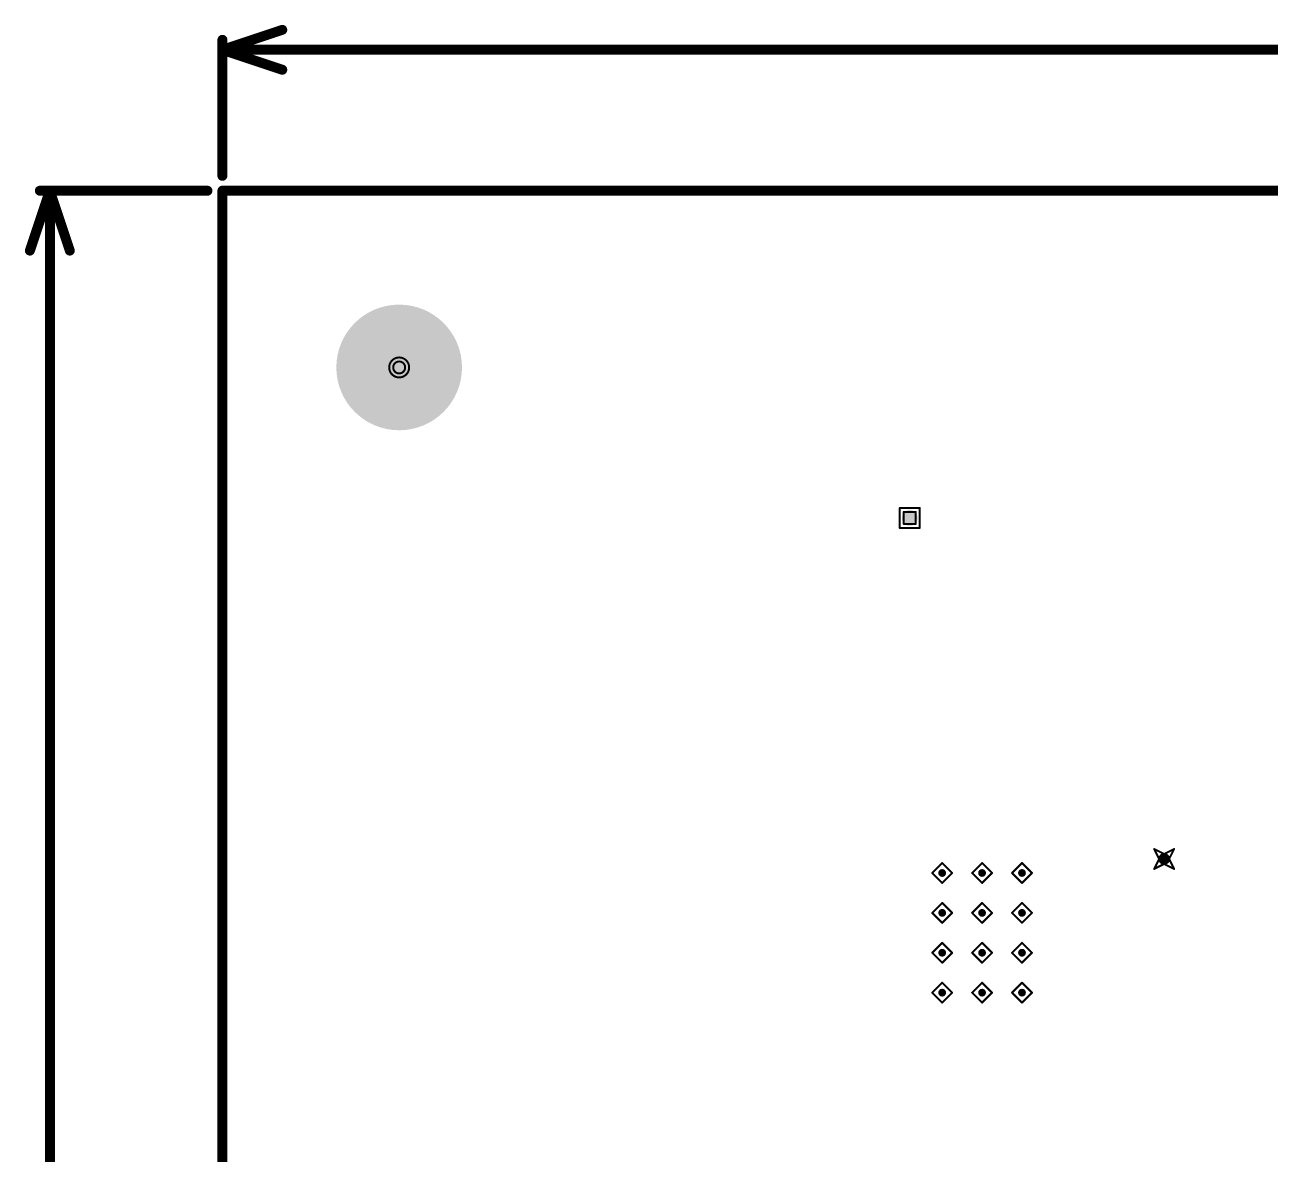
# Model space of a CAD drawing. Header units: millimetres. Extents: x -25 to 478, y -31 to 252.
# Drawn here: x -5.03 to 26.68, y 185.47 to 214.22 of the extents above; entities that cross this region are included whole.
import ezdxf

# ---------------------------------------------------------------- set-up
doc = ezdxf.new("R2010")
doc.units = ezdxf.units.MM
for name, color, linetype in [('DrillDrawing', 1, 'Continuous'), ('Mechanical1', 6, 'Continuous'), ('Mechanical2', 216, 'Continuous'), ('MultiLayer', 9, 'Continuous'), ('PadHoleLayer', 156, 'Continuous'), ('ViaHoleLayer', 16, 'Continuous')]:
    doc.layers.add(name, color=color, linetype=linetype)

# ---------------------------------------------------------------- blocks, each defined once
blk = doc.blocks.new('POWERPAK_SO_8_1454')
at = {"layer": 'ViaHoleLayer'}
h = blk.add_hatch(color=16, dxfattribs=at)
edge = h.paths.add_edge_path()
edge.add_arc((-0.508, 1.524), 0.1, 0, 360)
h = blk.add_hatch(color=16, dxfattribs=at)
edge = h.paths.add_edge_path()
edge.add_arc((0.508, 1.524), 0.1, 0, 360)
h = blk.add_hatch(color=16, dxfattribs=at)
edge = h.paths.add_edge_path()
edge.add_arc((1.524, 1.524), 0.1, 0, 360)
h = blk.add_hatch(color=16, dxfattribs=at)
edge = h.paths.add_edge_path()
edge.add_arc((-0.508, 0.508), 0.1, 0, 360)
h = blk.add_hatch(color=16, dxfattribs=at)
edge = h.paths.add_edge_path()
edge.add_arc((0.508, 0.508), 0.1, 0, 360)
h = blk.add_hatch(color=16, dxfattribs=at)
edge = h.paths.add_edge_path()
edge.add_arc((1.524, 0.508), 0.1, 0, 360)
h = blk.add_hatch(color=16, dxfattribs=at)
edge = h.paths.add_edge_path()
edge.add_arc((-0.508, -0.508), 0.1, 0, 360)
h = blk.add_hatch(color=16, dxfattribs=at)
edge = h.paths.add_edge_path()
edge.add_arc((0.508, -0.508), 0.1, 0, 360)
h = blk.add_hatch(color=16, dxfattribs=at)
edge = h.paths.add_edge_path()
edge.add_arc((1.524, -0.508), 0.1, 0, 360)
h = blk.add_hatch(color=16, dxfattribs=at)
edge = h.paths.add_edge_path()
edge.add_arc((-0.508, -1.524), 0.1, 0, 360)
h = blk.add_hatch(color=16, dxfattribs=at)
edge = h.paths.add_edge_path()
edge.add_arc((0.508, -1.524), 0.1, 0, 360)
h = blk.add_hatch(color=16, dxfattribs=at)
edge = h.paths.add_edge_path()
edge.add_arc((1.524, -1.524), 0.1, 0, 360)
blk = doc.blocks.new('NY_PMS_440_0025_PH_1521')
at = {"layer": 'MultiLayer'}
h = blk.add_hatch(color=9, dxfattribs=at)
edge = h.paths.add_edge_path()
edge.add_arc((0, 0), 1.6, 0, 360)
at = {"layer": 'PadHoleLayer'}
h = blk.add_hatch(color=156, dxfattribs=at)
edge = h.paths.add_edge_path()
edge.add_arc((0, 0), 1.6, 0, 360)

msp = doc.modelspace()

# ---------------------------------------------------------------- hatches: boundary and pattern name
at = {"layer": 'ViaHoleLayer'}
h = msp.add_hatch(color=16, dxfattribs=at)
edge = h.paths.add_edge_path()
edge.add_arc((17.501, 201.668), 0.2, 0, 360)
h = msp.add_hatch(color=16, dxfattribs=at)
edge = h.paths.add_edge_path()
edge.add_arc((23.978, 192.983), 0.15, 0, 360)

# ---------------------------------------------------------------- linework, layer by layer
at = {"layer": 'DrillDrawing'}
for points, const_width in [([(4.754, 205.5, 1), (4.246, 205.5, 1)], 0.0508), ([(4.233, 205.5, 1), (4.259, 205.5, 1)], 0.0254), ([(4.652, 205.5, 1), (4.348, 205.5, 1)], 0.0508), ([(4.335, 205.5, 1), (4.36, 205.5, 1)], 0.0254), ([(4.64, 205.5, 1), (4.665, 205.5, 1)], 0.0254), ([(4.741, 205.5, 1), (4.767, 205.5, 1)], 0.0254), ([(17.234, 201.922, 1), (17.259, 201.922, 1)], 0.0254), ([(17.234, 201.922, 1), (17.259, 201.922, 1)], 0.0254), ([(17.335, 201.821, 1), (17.361, 201.821, 1)], 0.0254), ([(17.335, 201.821, 1), (17.361, 201.821, 1)], 0.0254), ([(17.64, 201.821, 1), (17.666, 201.821, 1)], 0.0254), ([(17.64, 201.821, 1), (17.666, 201.821, 1)], 0.0254), ([(17.742, 201.922, 1), (17.767, 201.922, 1)], 0.0254), ([(17.742, 201.922, 1), (17.767, 201.922, 1)], 0.0254), ([(17.234, 201.414, 1), (17.259, 201.414, 1)], 0.0254), ([(17.234, 201.414, 1), (17.259, 201.414, 1)], 0.0254), ([(17.335, 201.516, 1), (17.361, 201.516, 1)], 0.0254), ([(17.335, 201.516, 1), (17.361, 201.516, 1)], 0.0254), ([(17.64, 201.516, 1), (17.666, 201.516, 1)], 0.0254), ([(17.64, 201.516, 1), (17.666, 201.516, 1)], 0.0254), ([(17.742, 201.414, 1), (17.767, 201.414, 1)], 0.0254), ([(17.742, 201.414, 1), (17.767, 201.414, 1)], 0.0254), ([(23.711, 193.237, 1), (23.736, 193.237, 1)], 0.0254), ([(23.711, 193.237, 1), (23.736, 193.237, 1)], 0.0254), ([(23.965, 193.11, 1), (23.99, 193.11, 1)], 0.0254), ([(23.965, 193.11, 1), (23.99, 193.11, 1)], 0.0254), ([(24.219, 193.237, 1), (24.244, 193.237, 1)], 0.0254), ([(24.219, 193.237, 1), (24.244, 193.237, 1)], 0.0254), ([(18.314, 192.88, 1), (18.339, 192.88, 1)], 0.0254), ([(18.314, 192.88, 1), (18.339, 192.88, 1)], 0.0254), ([(19.33, 192.88, 1), (19.355, 192.88, 1)], 0.0254), ([(19.33, 192.88, 1), (19.355, 192.88, 1)], 0.0254), ([(20.346, 192.88, 1), (20.371, 192.88, 1)], 0.0254), ([(20.346, 192.88, 1), (20.371, 192.88, 1)], 0.0254), ([(23.838, 192.983, 1), (23.863, 192.983, 1)], 0.0254), ([(23.838, 192.983, 1), (23.863, 192.983, 1)], 0.0254), ([(23.965, 192.856, 1), (23.99, 192.856, 1)], 0.0254), ([(23.965, 192.856, 1), (23.99, 192.856, 1)], 0.0254), ([(24.092, 192.983, 1), (24.117, 192.983, 1)], 0.0254), ([(24.092, 192.983, 1), (24.117, 192.983, 1)], 0.0254), ([(18.06, 192.626, 1), (18.085, 192.626, 1)], 0.0254), ([(18.06, 192.626, 1), (18.085, 192.626, 1)], 0.0254), ([(18.568, 192.626, 1), (18.593, 192.626, 1)], 0.0254), ([(18.568, 192.626, 1), (18.593, 192.626, 1)], 0.0254), ([(19.076, 192.626, 1), (19.101, 192.626, 1)], 0.0254), ([(19.076, 192.626, 1), (19.101, 192.626, 1)], 0.0254), ([(19.584, 192.626, 1), (19.609, 192.626, 1)], 0.0254), ([(19.584, 192.626, 1), (19.609, 192.626, 1)], 0.0254), ([(20.092, 192.626, 1), (20.117, 192.626, 1)], 0.0254), ([(20.092, 192.626, 1), (20.117, 192.626, 1)], 0.0254), ([(20.6, 192.626, 1), (20.625, 192.626, 1)], 0.0254), ([(20.6, 192.626, 1), (20.625, 192.626, 1)], 0.0254), ([(23.711, 192.729, 1), (23.736, 192.729, 1)], 0.0254), ([(23.711, 192.729, 1), (23.736, 192.729, 1)], 0.0254), ([(24.219, 192.729, 1), (24.244, 192.729, 1)], 0.0254), ([(24.219, 192.729, 1), (24.244, 192.729, 1)], 0.0254), ([(18.314, 192.372, 1), (18.339, 192.372, 1)], 0.0254), ([(18.314, 192.372, 1), (18.339, 192.372, 1)], 0.0254), ([(19.33, 192.372, 1), (19.355, 192.372, 1)], 0.0254), ([(19.33, 192.372, 1), (19.355, 192.372, 1)], 0.0254), ([(20.346, 192.372, 1), (20.371, 192.372, 1)], 0.0254), ([(20.346, 192.372, 1), (20.371, 192.372, 1)], 0.0254), ([(18.314, 191.864, 1), (18.339, 191.864, 1)], 0.0254), ([(18.314, 191.864, 1), (18.339, 191.864, 1)], 0.0254), ([(19.33, 191.864, 1), (19.355, 191.864, 1)], 0.0254), ([(19.33, 191.864, 1), (19.355, 191.864, 1)], 0.0254), ([(20.346, 191.864, 1), (20.371, 191.864, 1)], 0.0254), ([(20.346, 191.864, 1), (20.371, 191.864, 1)], 0.0254), ([(18.06, 191.61, 1), (18.085, 191.61, 1)], 0.0254), ([(18.06, 191.61, 1), (18.085, 191.61, 1)], 0.0254), ([(18.568, 191.61, 1), (18.593, 191.61, 1)], 0.0254), ([(18.568, 191.61, 1), (18.593, 191.61, 1)], 0.0254), ([(19.076, 191.61, 1), (19.101, 191.61, 1)], 0.0254), ([(19.076, 191.61, 1), (19.101, 191.61, 1)], 0.0254), ([(19.584, 191.61, 1), (19.609, 191.61, 1)], 0.0254), ([(19.584, 191.61, 1), (19.609, 191.61, 1)], 0.0254), ([(20.092, 191.61, 1), (20.117, 191.61, 1)], 0.0254), ([(20.092, 191.61, 1), (20.117, 191.61, 1)], 0.0254), ([(20.6, 191.61, 1), (20.625, 191.61, 1)], 0.0254), ([(20.6, 191.61, 1), (20.625, 191.61, 1)], 0.0254), ([(18.314, 191.356, 1), (18.339, 191.356, 1)], 0.0254), ([(18.314, 191.356, 1), (18.339, 191.356, 1)], 0.0254), ([(19.33, 191.356, 1), (19.355, 191.356, 1)], 0.0254), ([(19.33, 191.356, 1), (19.355, 191.356, 1)], 0.0254), ([(20.346, 191.356, 1), (20.371, 191.356, 1)], 0.0254), ([(20.346, 191.356, 1), (20.371, 191.356, 1)], 0.0254), ([(18.314, 190.848, 1), (18.339, 190.848, 1)], 0.0254), ([(18.314, 190.848, 1), (18.339, 190.848, 1)], 0.0254), ([(19.33, 190.848, 1), (19.355, 190.848, 1)], 0.0254), ([(19.33, 190.848, 1), (19.355, 190.848, 1)], 0.0254), ([(20.346, 190.848, 1), (20.371, 190.848, 1)], 0.0254), ([(20.346, 190.848, 1), (20.371, 190.848, 1)], 0.0254), ([(18.06, 190.594, 1), (18.085, 190.594, 1)], 0.0254), ([(18.06, 190.594, 1), (18.085, 190.594, 1)], 0.0254), ([(18.568, 190.594, 1), (18.593, 190.594, 1)], 0.0254), ([(18.568, 190.594, 1), (18.593, 190.594, 1)], 0.0254), ([(19.076, 190.594, 1), (19.101, 190.594, 1)], 0.0254), ([(19.076, 190.594, 1), (19.101, 190.594, 1)], 0.0254), ([(19.584, 190.594, 1), (19.609, 190.594, 1)], 0.0254), ([(19.584, 190.594, 1), (19.609, 190.594, 1)], 0.0254), ([(20.092, 190.594, 1), (20.117, 190.594, 1)], 0.0254), ([(20.092, 190.594, 1), (20.117, 190.594, 1)], 0.0254), ([(20.6, 190.594, 1), (20.625, 190.594, 1)], 0.0254), ([(20.6, 190.594, 1), (20.625, 190.594, 1)], 0.0254), ([(18.314, 190.34, 1), (18.339, 190.34, 1)], 0.0254), ([(18.314, 190.34, 1), (18.339, 190.34, 1)], 0.0254), ([(19.33, 190.34, 1), (19.355, 190.34, 1)], 0.0254), ([(19.33, 190.34, 1), (19.355, 190.34, 1)], 0.0254), ([(20.346, 190.34, 1), (20.371, 190.34, 1)], 0.0254), ([(20.346, 190.34, 1), (20.371, 190.34, 1)], 0.0254), ([(18.06, 189.578, 1), (18.085, 189.578, 1)], 0.0254), ([(18.06, 189.578, 1), (18.085, 189.578, 1)], 0.0254), ([(18.314, 189.832, 1), (18.339, 189.832, 1)], 0.0254), ([(18.314, 189.832, 1), (18.339, 189.832, 1)], 0.0254), ([(18.568, 189.578, 1), (18.593, 189.578, 1)], 0.0254), ([(18.568, 189.578, 1), (18.593, 189.578, 1)], 0.0254), ([(19.076, 189.578, 1), (19.101, 189.578, 1)], 0.0254), ([(19.076, 189.578, 1), (19.101, 189.578, 1)], 0.0254), ([(19.33, 189.832, 1), (19.355, 189.832, 1)], 0.0254), ([(19.33, 189.832, 1), (19.355, 189.832, 1)], 0.0254), ([(19.584, 189.578, 1), (19.609, 189.578, 1)], 0.0254), ([(19.584, 189.578, 1), (19.609, 189.578, 1)], 0.0254), ([(20.092, 189.578, 1), (20.117, 189.578, 1)], 0.0254), ([(20.092, 189.578, 1), (20.117, 189.578, 1)], 0.0254), ([(20.346, 189.832, 1), (20.371, 189.832, 1)], 0.0254), ([(20.346, 189.832, 1), (20.371, 189.832, 1)], 0.0254), ([(20.6, 189.578, 1), (20.625, 189.578, 1)], 0.0254), ([(20.6, 189.578, 1), (20.625, 189.578, 1)], 0.0254), ([(18.314, 189.324, 1), (18.339, 189.324, 1)], 0.0254), ([(18.314, 189.324, 1), (18.339, 189.324, 1)], 0.0254), ([(19.33, 189.324, 1), (19.355, 189.324, 1)], 0.0254), ([(19.33, 189.324, 1), (19.355, 189.324, 1)], 0.0254), ([(20.346, 189.324, 1), (20.371, 189.324, 1)], 0.0254), ([(20.346, 189.324, 1), (20.371, 189.324, 1)], 0.0254)]:
    msp.add_lwpolyline(points, format="xyb", close=True, dxfattribs=dict(at, const_width=const_width))
at = {"layer": 'DrillDrawing', "const_width": 0.0508}
for points in [[(17.247, 201.922), (17.755, 201.922)], [(17.247, 201.414), (17.247, 201.922)], [(17.348, 201.821), (17.653, 201.821)], [(17.348, 201.516), (17.348, 201.821)], [(17.653, 201.516), (17.653, 201.821)], [(17.755, 201.414), (17.755, 201.922)], [(17.247, 201.414), (17.755, 201.414)], [(17.348, 201.516), (17.653, 201.516)], [(23.724, 193.237), (23.978, 193.11)], [(23.724, 193.237), (23.851, 192.983)], [(23.978, 193.11), (24.232, 193.237)], [(24.105, 192.983), (24.232, 193.237)], [(18.072, 192.626), (18.326, 192.88)], [(18.326, 192.88), (18.58, 192.626)], [(19.088, 192.626), (19.342, 192.88)], [(19.342, 192.88), (19.596, 192.626)], [(20.104, 192.626), (20.358, 192.88)], [(20.358, 192.88), (20.612, 192.626)], [(23.724, 192.729), (23.851, 192.983)], [(23.724, 192.729), (23.978, 192.856)], [(23.978, 192.856), (24.232, 192.729)], [(24.105, 192.983), (24.232, 192.729)], [(18.072, 192.626), (18.326, 192.372)], [(18.326, 192.372), (18.58, 192.626)], [(19.088, 192.626), (19.342, 192.372)], [(19.342, 192.372), (19.596, 192.626)], [(20.104, 192.626), (20.358, 192.372)], [(20.358, 192.372), (20.612, 192.626)], [(18.072, 191.61), (18.326, 191.864)], [(18.326, 191.864), (18.58, 191.61)], [(19.088, 191.61), (19.342, 191.864)], [(19.342, 191.864), (19.596, 191.61)], [(20.104, 191.61), (20.358, 191.864)], [(20.358, 191.864), (20.612, 191.61)], [(18.072, 191.61), (18.326, 191.356)], [(18.326, 191.356), (18.58, 191.61)], [(19.088, 191.61), (19.342, 191.356)], [(19.342, 191.356), (19.596, 191.61)], [(20.104, 191.61), (20.358, 191.356)], [(20.358, 191.356), (20.612, 191.61)], [(18.072, 190.594), (18.326, 190.848)], [(18.326, 190.848), (18.58, 190.594)], [(19.088, 190.594), (19.342, 190.848)], [(19.342, 190.848), (19.596, 190.594)], [(20.104, 190.594), (20.358, 190.848)], [(20.358, 190.848), (20.612, 190.594)], [(18.072, 190.594), (18.326, 190.34)], [(18.326, 190.34), (18.58, 190.594)], [(19.088, 190.594), (19.342, 190.34)], [(19.342, 190.34), (19.596, 190.594)], [(20.104, 190.594), (20.358, 190.34)], [(20.358, 190.34), (20.612, 190.594)], [(18.072, 189.578), (18.326, 189.832)], [(18.072, 189.578), (18.326, 189.324)], [(18.326, 189.832), (18.58, 189.578)], [(18.326, 189.324), (18.58, 189.578)], [(19.088, 189.578), (19.342, 189.832)], [(19.088, 189.578), (19.342, 189.324)], [(19.342, 189.832), (19.596, 189.578)], [(19.342, 189.324), (19.596, 189.578)], [(20.104, 189.578), (20.358, 189.832)], [(20.104, 189.578), (20.358, 189.324)], [(20.358, 189.832), (20.612, 189.578)], [(20.358, 189.324), (20.612, 189.578)]]:
    msp.add_lwpolyline(points, dxfattribs=at)
at = {"layer": 'Mechanical1', "const_width": 0.254}
for points in [[(0, 210), (375, 210)], [(0, 0), (0, 210)]]:
    msp.add_lwpolyline(points, dxfattribs=at)
at = {"layer": 'Mechanical1', "const_width": 0.127}
msp.add_lwpolyline([(-0.064, 210, 1), (0.064, 210, 1)], format="xyb", close=True, dxfattribs=at)
msp.add_lwpolyline([(-0.064, 210, 1), (0.064, 210, 1)], format="xyb", close=True, dxfattribs=at)
at = {"layer": 'Mechanical2', "const_width": 0.254}
for points in [[(0, 213.589), (1.524, 214.097)], [(0, 210.381), (0, 213.843)], [(0, 213.589), (1.524, 213.081)], [(0, 213.589), (180.974, 213.589)], [(-4.902, 208.476), (-4.394, 210)], [(-4.648, 210), (-0.381, 210)], [(-4.394, 210), (-3.886, 208.476)], [(-4.394, 110.586), (-4.394, 210)]]:
    msp.add_lwpolyline(points, dxfattribs=at)
at = {"layer": 'Mechanical2', "const_width": 0.127}
for points in [[(1.46, 214.097, 1), (1.587, 214.097, 1)], [(-0.064, 213.843, 1), (0.064, 213.843, 1)], [(-0.064, 213.589, 1), (0.064, 213.589, 1)], [(-0.064, 213.589, 1), (0.064, 213.589, 1)], [(-0.064, 213.589, 1), (0.064, 213.589, 1)], [(1.46, 213.081, 1), (1.587, 213.081, 1)], [(-0.064, 210.381, 1), (0.064, 210.381, 1)], [(-4.712, 210, 1), (-4.585, 210, 1)], [(-4.458, 210, 1), (-4.331, 210, 1)], [(-4.458, 210, 1), (-4.331, 210, 1)], [(-4.458, 210, 1), (-4.331, 210, 1)], [(-0.445, 210, 1), (-0.318, 210, 1)], [(-4.966, 208.476, 1), (-4.839, 208.476, 1)], [(-3.95, 208.476, 1), (-3.823, 208.476, 1)]]:
    msp.add_lwpolyline(points, format="xyb", close=True, dxfattribs=at)

# ---------------------------------------------------------------- block references
msp.add_blockref('NY_PMS_440_0025_PH_1521', (4.5, 205.5))
at = {"rotation": 180}
msp.add_blockref('POWERPAK_SO_8_1454', (19.85, 191.102), dxfattribs=at)

doc.saveas('drawing.dxf')
